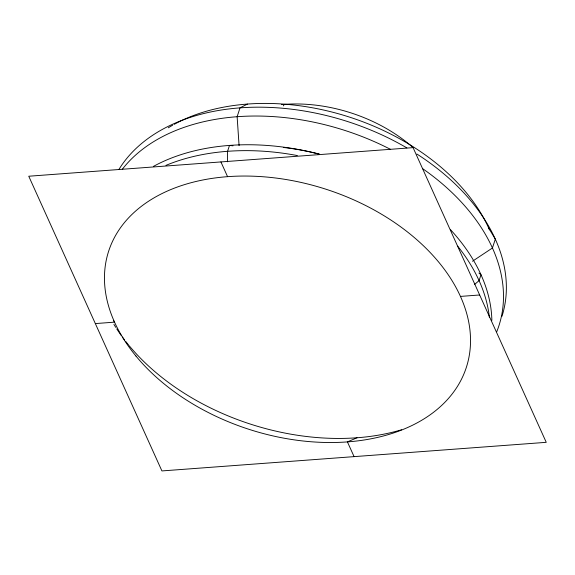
<?xml version="1.0" encoding="UTF-8"?>
<svg xmlns="http://www.w3.org/2000/svg" width="575" height="575" viewBox="0 0 575 575"><rect width="100%" height="100%" fill="white"/><g stroke="black" fill="none" stroke-linecap="round" stroke-linejoin="round"><path stroke-width="0.86" d="M283.396 105.879L284.244 104.377M474.418 284.582L479.076 280.636L480.995 274.742L478.939 273.075M472.456 261.251L492.437 247.99L495.312 239.143L488.714 228.124M247.451 104.068L240.005 107.863L237.13 116.711L239.085 145.633M357.01 437.762L347.429 441.902L354.085 456.636M95.335 323.581L114.554 322.151L113.598 320.706M460.446 296.412L479.665 294.982M232.997 145.813L229.49 145.41L227.571 151.311L227.571 161.805M220.915 161.927L227.571 176.662M401.544 429.777A203.09 136.16 18 0 1 129.152 345.683M128.62 345.036A203.09 136.16 18 0 1 125.738 341.449M124.617 339.998A203.09 136.16 18 0 1 122.425 337.072M121.347 335.599A203.09 136.16 18 0 1 116.754 328.893M115.791 327.391A203.09 136.16 18 0 1 113.915 324.372M165.952 165.377A203.09 136.16 18 0 1 297.368 155.566M457.7 246.186A203.09 136.16 18 0 1 489.375 317.342M153.511 166.355A203.09 136.16 18 0 1 319.484 154.222M450.606 229.792A203.09 136.16 18 0 1 491.862 320.354M283.353 147.466A184.812 123.905 18 0 1 319.147 154.035M122.302 169.273A206.159 138.216 18 0 1 390.447 149.32M422.941 168.863A206.159 138.216 18 0 1 496.75 331.725M119.018 169.302A206.159 138.216 18 0 1 406.856 147.89M416.897 154.035A206.159 138.216 18 0 1 502.004 316.243M168.303 127.801A194.817 130.611 18 0 1 172.687 125.199M174.189 124.358A194.817 130.611 18 0 1 489.469 229.82M281.484 104.607A127.478 85.467 18 0 1 413.044 147.559M413.08 147.631L28.75 176.23L161.92 470.932L546.25 442.333L413.08 147.631M135.952 356.04A188.047 126.069 18 0 0 452.166 393.954A188.047 126.069 18 0 0 274.376 177.855A188.047 126.069 18 0 0 135.952 356.04"/></g></svg>
